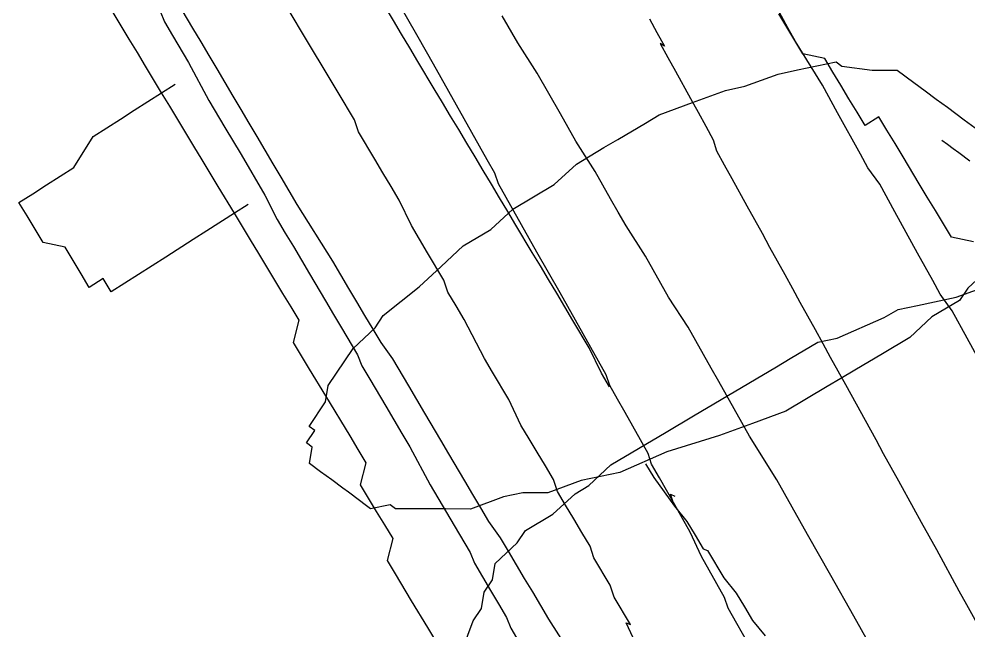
# Model space of a CAD drawing. Extents: x 444 to 702, y 138 to 554.
# Drawn here: x 582.5 to 640.8, y 246.7 to 284.2 of the extents above; entities that cross this region are included whole.
import ezdxf

# ---------------------------------------------------------------- set-up
doc = ezdxf.new("R2010")
doc.units = 0

msp = doc.modelspace()

# ---------------------------------------------------------------- linework, layer by layer
at = {"layer": '1', "color": 252}
for points in [[(618.721, 261.693, 37.086), (618.222, 262.529, 37.311), (618.222, 262.529, 37.311), (617.48, 264.096, 38.726), (616.48, 265.766, 39.178), (616.48, 265.766, 39.178), (615.98, 266.603, 39.405), (615.483, 267.437, 39.633), (614.979, 268.273, 39.862), (614.979, 268.273, 39.862), (614.479, 269.109, 40.087), (613.978, 269.944, 40.316), (613.978, 269.944, 40.316), (612.978, 271.616, 40.767), (612.478, 272.45, 40.997), (612.478, 272.45, 40.997), (611.979, 273.286, 41.222), (611.477, 274.12, 41.449), (611.477, 274.12, 41.449), (611.477, 274.12, 41.449), (610.977, 274.959, 41.676), (610.977, 274.959, 41.676), (610.476, 275.793, 41.905), (609.977, 276.627, 42.132), (609.474, 277.463, 42.357), (608.976, 278.299, 42.585), (608.474, 279.134, 42.813), (607.973, 279.968, 43.039), (606.974, 281.64, 43.495), (606.974, 281.64, 43.495), (606.473, 282.476, 43.72), (605.973, 283.312, 43.949), (605.473, 284.147, 44.174), (604.473, 285.818, 44.629)], [(627.407, 245.635, -9.568), (625.987, 248.14, -8.718), (625.773, 248.791, -7.483), (625.302, 249.626, -7.195), (624.827, 250.466, -6.914), (624.827, 250.466, -6.914), (624.36, 251.298, -6.626), (623.664, 252.79, -5.113), (623.194, 253.622, -4.826), (622.724, 254.459, -4.542), (621.781, 256.126, -3.973), (621.303, 256.96, -3.69), (621.091, 257.62, -2.456), (620.62, 258.454, -2.17), (620.145, 259.285, -1.885), (619.672, 260.118, -1.598), (619.203, 260.954, -1.316), (618.734, 261.788, -1.034), (618.513, 262.444, 0.202), (618.038, 263.281, 0.486), (617.103, 264.95, 1.054), (616.631, 265.786, 1.341), (615.689, 267.455, 1.911), (614.274, 269.964, 2.763), (613.798, 270.797, 3.047), (612.856, 272.466, 3.614), (611.914, 274.134, 4.18), (611.699, 274.787, 5.419), (611.224, 275.619, 5.705), (610.755, 276.452, 5.987), (610.289, 277.295, 6.271), (609.815, 278.133, 6.561), (608.866, 279.797, 7.121), (607.926, 281.467, 7.695), (606.98, 283.136, 8.264), (605.568, 285.643, 9.115)], [(642.041, 262.153, 40.618), (640.651, 264.682, 41.435), (639.719, 266.359, 41.989), (638.998, 267.372, 41.313), (638.998, 267.372, 41.313), (638.531, 268.215, 41.578), (637.607, 269.9, 42.125), (636.211, 272.425, 42.941), (635.282, 274.116, 43.487), (634.558, 275.127, 42.809), (634.097, 275.967, 43.086), (632.702, 278.49, 43.899), (631.775, 280.182, 44.455), (630.117, 282.87, 44.318), (629.66, 283.712, 44.594), (628.731, 285.401, 45.138)], [(616.696, 244.812, 25.266), (614.991, 247.467, 25.1), (614.502, 248.299, 25.363), (614.009, 249.132, 25.629), (614.009, 249.132, 25.629), (613.518, 249.96, 25.894), (613.027, 250.791, 26.153), (612.535, 251.624, 26.42), (612.046, 252.453, 26.682), (611.324, 253.448, 25.989), (610.835, 254.281, 26.252), (610.835, 254.281, 26.252), (610.344, 255.111, 26.523), (609.852, 255.94, 26.786), (609.852, 255.94, 26.786), (608.868, 257.603, 27.314), (608.376, 258.434, 27.576), (607.398, 260.092, 28.104), (606.905, 260.921, 28.37), (606.413, 261.755, 28.629), (605.431, 263.416, 29.156), (604.714, 264.413, 28.469), (604.226, 265.244, 28.731), (603.729, 266.071, 28.998), (603.237, 266.907, 29.257), (602.749, 267.731, 29.526), (601.763, 269.394, 30.051), (599.573, 272.884, 30.152), (599.083, 273.715, 30.414), (598.59, 274.546, 30.68), (598.1, 275.375, 30.944), (598.1, 275.375, 30.944), (597.61, 276.203, 31.206), (597.61, 276.203, 31.206), (597.12, 277.036, 31.47), (597.12, 277.036, 31.47), (597.12, 277.036, 31.47), (596.623, 277.868, 31.736), (596.136, 278.695, 32.004), (596.136, 278.695, 32.004), (595.644, 279.524, 32.269), (595.151, 280.355, 32.528), (594.66, 281.184, 32.791), (594.173, 282.012, 33.056), (593.678, 282.845, 33.319), (593.186, 283.678, 33.585), (592.206, 285.336, 34.109)], [(608.571, 245.312, 18.392), (607.575, 246.959, 18.963), (606.589, 248.592, 19.537), (605.594, 250.236, 20.114), (605.101, 251.053, 20.398), (605.45, 252.415, 20.604), (605.45, 252.415, 20.604), (604.948, 253.237, 20.889), (604.446, 254.054, 21.173), (603.462, 255.692, 21.747), (603.806, 257.044, 21.958), (603.313, 257.869, 22.243), (602.817, 258.688, 22.528), (601.33, 261.147, 23.389), (600.331, 262.787, 23.964), (599.847, 263.609, 24.25), (599.349, 264.427, 24.541), (599.688, 265.786, 24.745), (599.197, 266.598, 25.032), (599.197, 266.598, 25.032), (598.699, 267.425, 25.321), (598.2, 268.242, 25.604), (597.708, 269.064, 25.894), (597.215, 269.879, 26.174), (596.709, 270.701, 26.462), (596.222, 271.522, 26.75), (595.725, 272.339, 27.037), (594.739, 273.983, 27.614), (594.245, 274.798, 27.901), (594.245, 274.798, 27.901), (593.745, 275.622, 28.187), (593.248, 276.441, 28.474), (592.754, 277.259, 28.762), (592.259, 278.079, 29.05), (591.759, 278.902, 29.334), (591.759, 278.902, 29.334), (591.759, 278.902, 29.334), (591.266, 279.72, 29.625), (591.266, 279.72, 29.625), (590.771, 280.542, 29.913), (590.277, 281.36, 30.204), (590.277, 281.36, 30.204), (590.277, 281.36, 30.204), (589.779, 282.184, 30.493), (589.779, 282.184, 30.493), (589.282, 283.002, 30.773), (589.282, 283.002, 30.773), (588.784, 283.821, 31.061), (588.784, 283.821, 31.061), (588.296, 284.638, 31.35)], [(591.179, 284.726, 22.778), (591.442, 284.063, 21.55), (591.937, 283.237, 21.286), (592.915, 281.57, 20.754), (594.163, 279.256, 19.005), (595.145, 277.594, 18.479), (596.131, 275.934, 17.944), (597.599, 273.441, 17.154), (598.352, 271.956, 15.67), (598.844, 271.122, 15.405), (599.339, 270.293, 15.137), (600.321, 268.636, 14.613), (601.303, 266.971, 14.084), (601.794, 266.141, 13.82), (602.285, 265.319, 13.556), (603.269, 263.658, 13.028), (603.53, 262.994, 11.803), (604.024, 262.166, 11.538), (605.008, 260.507, 11.009), (605.008, 260.507, 11.009), (605.99, 258.842, 10.483), (605.99, 258.842, 10.483), (606.483, 258.015, 10.221), (607.729, 255.696, 8.468), (609.202, 253.208, 7.671), (610.182, 251.544, 7.147), (610.447, 250.885, 5.925), (611.428, 249.227, 5.395), (611.922, 248.397, 5.127), (611.922, 248.397, 5.127), (612.411, 247.568, 4.865), (612.679, 246.905, 3.641), (613.168, 246.071, 3.381)], [(620.482, 245.672, -5.781), (619.743, 247.239, -4.367), (620.006, 247.136, -3.409), (619.006, 248.807, -2.956), (619.006, 248.807, -2.956), (619.006, 248.807, -2.956), (618.768, 249.537, -1.769), (617.766, 251.211, -1.313), (617.532, 251.942, -0.128), (617.03, 252.779, 0.1), (616.528, 253.613, 0.325), (616.027, 254.449, 0.556), (615.529, 255.284, 0.783), (615.291, 256.018, 1.968), (614.79, 256.852, 2.196), (614.292, 257.688, 2.423), (613.79, 258.523, 2.648), (613.289, 259.359, 2.877), (612.55, 260.927, 4.291), (611.551, 262.597, 4.745), (611.05, 263.432, 4.972), (609.811, 265.836, 6.61), (609.811, 265.836, 6.61), (609.31, 266.672, 6.841), (608.811, 267.509, 7.065), (608.573, 268.239, 8.251), (607.572, 269.912, 8.707), (606.572, 271.58, 9.162), (605.834, 273.149, 10.574), (605.335, 273.984, 10.8), (604.832, 274.823, 11.029), (604.334, 275.656, 11.254), (603.332, 277.328, 11.71), (603.096, 278.059, 12.898), (602.094, 279.731, 13.35), (601.592, 280.567, 13.577), (601.592, 280.567, 13.577), (600.091, 283.073, 14.258), (600.091, 283.073, 14.258), (599.091, 284.742, 14.713)], [(634.634, 245.974, 40.131), (633.692, 247.643, 40.702), (632.279, 250.143, 41.557), (630.859, 252.655, 42.406), (629.922, 254.321, 42.973), (628.976, 255.992, 43.544), (627.309, 258.673, 43.442), (626.364, 260.347, 44.011), (625.894, 261.181, 44.295), (625.425, 262.019, 44.58), (624.951, 262.847, 44.868), (624.951, 262.847, 44.868), (624.48, 263.689, 45.149), (624.008, 264.519, 45.432), (623.539, 265.359, 45.716), (622.34, 267.206, 45.336), (621.401, 268.874, 45.907), (621.401, 268.874, 45.907), (620.929, 269.709, 46.188), (619.734, 271.562, 45.808), (619.256, 272.399, 46.087), (618.788, 273.231, 46.38), (618.317, 274.066, 46.663), (617.844, 274.9, 46.942), (616.648, 276.751, 46.56), (615.705, 278.425, 47.135), (614.293, 280.932, 47.982), (613.094, 282.776, 47.602), (612.146, 284.447, 48.173)], [(621.161, 284.257, -4.5), (621.627, 283.417, -4.772), (622.093, 282.57, -5.047), (621.833, 282.738, -5.999), (622.296, 281.895, -6.271), (622.296, 281.895, -6.271), (622.76, 281.054, -6.539), (622.76, 281.054, -6.539), (623.687, 279.366, -7.086), (624.151, 278.525, -7.362), (624.614, 277.678, -7.633), (625.078, 276.836, -7.91), (625.078, 276.836, -7.91), (625.282, 276.16, -9.133), (625.749, 275.316, -9.405), (625.749, 275.316, -9.405), (626.212, 274.474, -9.681), (627.139, 272.793, -10.224), (627.609, 271.947, -10.493), (628.074, 271.112, -10.773), (628.535, 270.262, -11.044), (629.463, 268.577, -11.591), (629.933, 267.734, -11.864), (630.392, 266.89, -12.136), (630.857, 266.052, -12.411), (631.323, 265.207, -12.682), (631.786, 264.361, -12.949), (632.252, 263.523, -13.224), (632.717, 262.681, -13.501), (632.717, 262.681, -13.501), (633.179, 261.84, -13.77), (633.179, 261.84, -13.77), (635.036, 258.466, -14.863), (635.495, 257.623, -15.138), (635.969, 256.781, -15.411), (636.431, 255.934, -15.684), (637.36, 254.255, -16.234), (637.824, 253.412, -16.505), (638.292, 252.568, -16.776), (638.754, 251.725, -17.05), (640.14, 249.198, -17.869), (640.608, 248.355, -18.139), (641.54, 246.669, -18.687)], [(641.024, 270.59, 16.16), (639.686, 270.877, 16.528), (639.198, 271.692, 16.811), (638.696, 272.516, 17.102), (638.195, 273.334, 17.391), (637.711, 274.152, 17.676), (636.717, 275.79, 18.253), (636.221, 276.618, 18.539), (636.221, 276.618, 18.539), (635.727, 277.439, 18.82), (635.727, 277.439, 18.82), (635.232, 278.255, 19.111), (634.392, 277.716, 19.195), (634.392, 277.716, 19.195), (633.896, 278.541, 19.483), (633.4, 279.358, 19.768), (633.4, 279.358, 19.768), (632.902, 280.18, 20.061), (632.409, 280.996, 20.343), (631.913, 281.815, 20.634), (630.577, 282.103, 21.002), (630.08, 282.918, 21.285), (629.586, 283.741, 21.578), (629.095, 284.56, 21.86)], [(642.036, 269.002, 33.139), (640.685, 267.747, 34.401), (640.179, 266.991, 35.485), (638.488, 265.987, 35.843), (637.137, 264.733, 37.105), (635.444, 263.728, 37.465), (633.75, 262.724, 37.821), (632.907, 262.221, 38.002), (632.059, 261.719, 38.179), (629.521, 260.213, 38.716), (627.487, 259.462, 38.169), (625.452, 258.713, 37.622), (622.232, 257.71, 36.349), (619.352, 256.458, 35.979), (618.164, 256.209, 35.252), (616.975, 255.96, 34.525), (614.941, 255.209, 33.979), (613.414, 255.211, 32.347), (612.228, 254.962, 31.621), (610.192, 254.211, 31.072), (608.664, 254.214, 29.439), (607.134, 254.216, 27.809), (605.604, 254.222, 26.177), (605.264, 254.473, 25.271), (604.076, 254.225, 24.545), (604.076, 254.225, 24.545), (603.736, 254.476, 23.64), (603.393, 254.73, 22.733), (602.71, 255.238, 20.924), (602.371, 255.487, 20.019), (601.688, 255.993, 18.206), (601.348, 256.245, 17.302), (601.004, 256.497, 16.397), (600.322, 257.004, 14.585), (600.487, 258.01, 12.596), (600.144, 258.263, 11.69), (600.648, 259.018, 10.606), (600.308, 259.272, 9.701), (601.317, 260.781, 7.533), (601.483, 261.787, 5.544), (601.988, 262.543, 4.458), (602.494, 263.298, 3.374), (602.998, 264.051, 2.29), (604.348, 265.308, 1.027), (604.852, 266.063, -0.058), (607.053, 267.821, -1.5), (608.402, 269.077, -2.763), (609.754, 270.334, -4.028), (611.447, 271.337, -4.386), (612.798, 272.595, -5.648), (615.336, 274.1, -6.183), (616.687, 275.356, -7.446), (618.38, 276.362, -7.806), (619.226, 276.861, -7.983), (620.918, 277.866, -8.342), (621.764, 278.369, -8.522), (623.799, 279.119, -7.974), (625.834, 279.871, -7.426), (627.021, 280.12, -6.7), (629.054, 280.872, -6.151), (630.241, 281.121, -5.425), (631.429, 281.369, -4.699), (632.616, 281.617, -3.974), (632.958, 281.364, -3.068), (634.825, 281.11, -0.531), (636.355, 281.107, 1.1), (637.38, 280.347, 3.818), (638.063, 279.844, 5.63), (638.745, 279.339, 7.439), (639.429, 278.831, 9.25), (640.45, 278.073, 11.966), (641.134, 277.571, 13.777)], [(596.567, 272.881, 26.955), (596.567, 272.881, 26.955), (596.567, 272.881, 26.955), (596.567, 272.881, 26.955), (596.567, 272.881, 26.955), (596.567, 272.881, 26.955), (596.567, 272.881, 26.955), (596.567, 272.881, 26.955), (596.567, 272.881, 26.955), (596.567, 272.881, 26.955), (596.567, 272.881, 26.955), (596.567, 272.881, 26.955), (596.567, 272.881, 26.955), (595.725, 272.339, 27.037), (595.725, 272.339, 27.037), (594.045, 271.267, 27.206), (594.045, 271.267, 27.206), (593.205, 270.732, 27.29), (593.205, 270.732, 27.29), (591.528, 269.658, 27.452), (590.692, 269.124, 27.533), (589.844, 268.585, 27.613), (589.844, 268.585, 27.613), (589.001, 268.05, 27.696), (588.166, 267.515, 27.782), (588.166, 267.515, 27.782), (588.166, 267.515, 27.782), (588.166, 267.515, 27.782), (587.672, 268.335, 28.064), (587.672, 268.335, 28.064), (586.831, 267.797, 28.151), (586.831, 267.797, 28.151), (586.831, 267.797, 28.151), (586.831, 267.797, 28.151), (586.831, 267.797, 28.151), (586.831, 267.797, 28.151), (586.831, 267.797, 28.151), (586.332, 268.619, 28.436), (585.843, 269.439, 28.723), (585.843, 269.439, 28.723), (585.344, 270.255, 29.015), (585.344, 270.255, 29.015), (585.344, 270.255, 29.015), (585.344, 270.255, 29.015), (585.344, 270.255, 29.015), (584.009, 270.543, 29.382), (584.009, 270.543, 29.382), (584.009, 270.543, 29.382), (583.515, 271.36, 29.672), (583.014, 272.183, 29.954), (583.014, 272.183, 29.954), (583.014, 272.183, 29.954), (583.014, 272.183, 29.954), (583.014, 272.183, 29.954), (583.014, 272.183, 29.954), (582.521, 273.002, 30.246), (582.521, 273.002, 30.246), (582.521, 273.002, 30.246), (582.521, 273.002, 30.246), (582.521, 273.002, 30.246), (582.521, 273.002, 30.246), (582.521, 273.002, 30.246), (582.521, 273.002, 30.246), (583.364, 273.537, 30.161), (584.206, 274.072, 30.076), (585.04, 274.609, 29.995), (585.882, 275.144, 29.917), (587.07, 277.038, 30.037), (587.07, 277.038, 30.037), (588.745, 278.114, 29.868), (589.589, 278.648, 29.785), (590.427, 279.182, 29.706), (591.266, 279.72, 29.625), (591.266, 279.72, 29.625), (591.266, 279.72, 29.625), (592.102, 280.26, 29.543), (592.102, 280.26, 29.543), (592.102, 280.26, 29.543), (592.102, 280.26, 29.543), (592.102, 280.26, 29.543), (592.102, 280.26, 29.543), (592.102, 280.26, 29.543), (592.102, 280.26, 29.543), (592.102, 280.26, 29.543), (592.102, 280.26, 29.543), (592.102, 280.26, 29.543), (592.102, 280.26, 29.543), (592.102, 280.26, 29.543), (592.102, 280.26, 29.543)], [(639.1, 276.818, 13.23), (639.1, 276.818, 13.23), (639.1, 276.818, 13.23), (639.442, 276.564, 14.135), (639.782, 276.312, 15.04), (640.125, 276.059, 15.946), (640.125, 276.059, 15.946), (640.808, 275.556, 17.756)], [(609.698, 245.593, 4.555), (610.365, 247.356, 1.481), (610.87, 248.111, 0.397), (611.036, 249.117, -1.592), (611.539, 249.873, -2.678), (611.703, 250.878, -4.669), (613.054, 252.135, -5.931), (613.56, 252.89, -7.015), (615.251, 253.895, -7.373), (616.605, 255.15, -8.635), (617.449, 255.652, -8.816), (618.799, 256.911, -10.078), (620.492, 257.915, -10.437), (622.185, 258.917, -10.795), (623.878, 259.92, -11.152), (625.568, 260.924, -11.51), (627.263, 261.928, -11.867), (628.956, 262.933, -12.224), (629.8, 263.433, -12.404), (631.494, 264.435, -12.762), (632.68, 264.688, -12.036), (635.563, 265.941, -11.666), (636.409, 266.443, -11.847), (637.595, 266.692, -11.119), (639.969, 267.189, -9.668), (642.005, 267.941, -9.12)], [(620.934, 256.989, 32.842), (620.934, 256.989, 32.842), (620.934, 256.989, 32.842), (621.435, 256.152, 32.619), (621.435, 256.152, 32.619), (622.699, 254.379, 33.123), (623.462, 253.439, 33.853), (623.963, 252.605, 33.625), (624.463, 251.77, 33.4), (624.727, 251.666, 34.359), (625.727, 249.995, 33.906), (625.727, 249.995, 33.906), (626.488, 249.055, 34.636), (626.488, 249.055, 34.636), (626.99, 248.219, 34.408), (627.49, 247.383, 34.184), (627.49, 247.383, 34.184), (627.49, 247.383, 34.184), (628.254, 246.445, 34.914)], [(622.699, 254.379, 33.123), (622.46, 255.113, 34.307), (622.46, 255.113, 34.307), (622.46, 255.113, 34.307), (622.725, 255.008, 35.267)]]:
    msp.add_polyline3d(points, dxfattribs=at)

doc.saveas('drawing.dxf')
